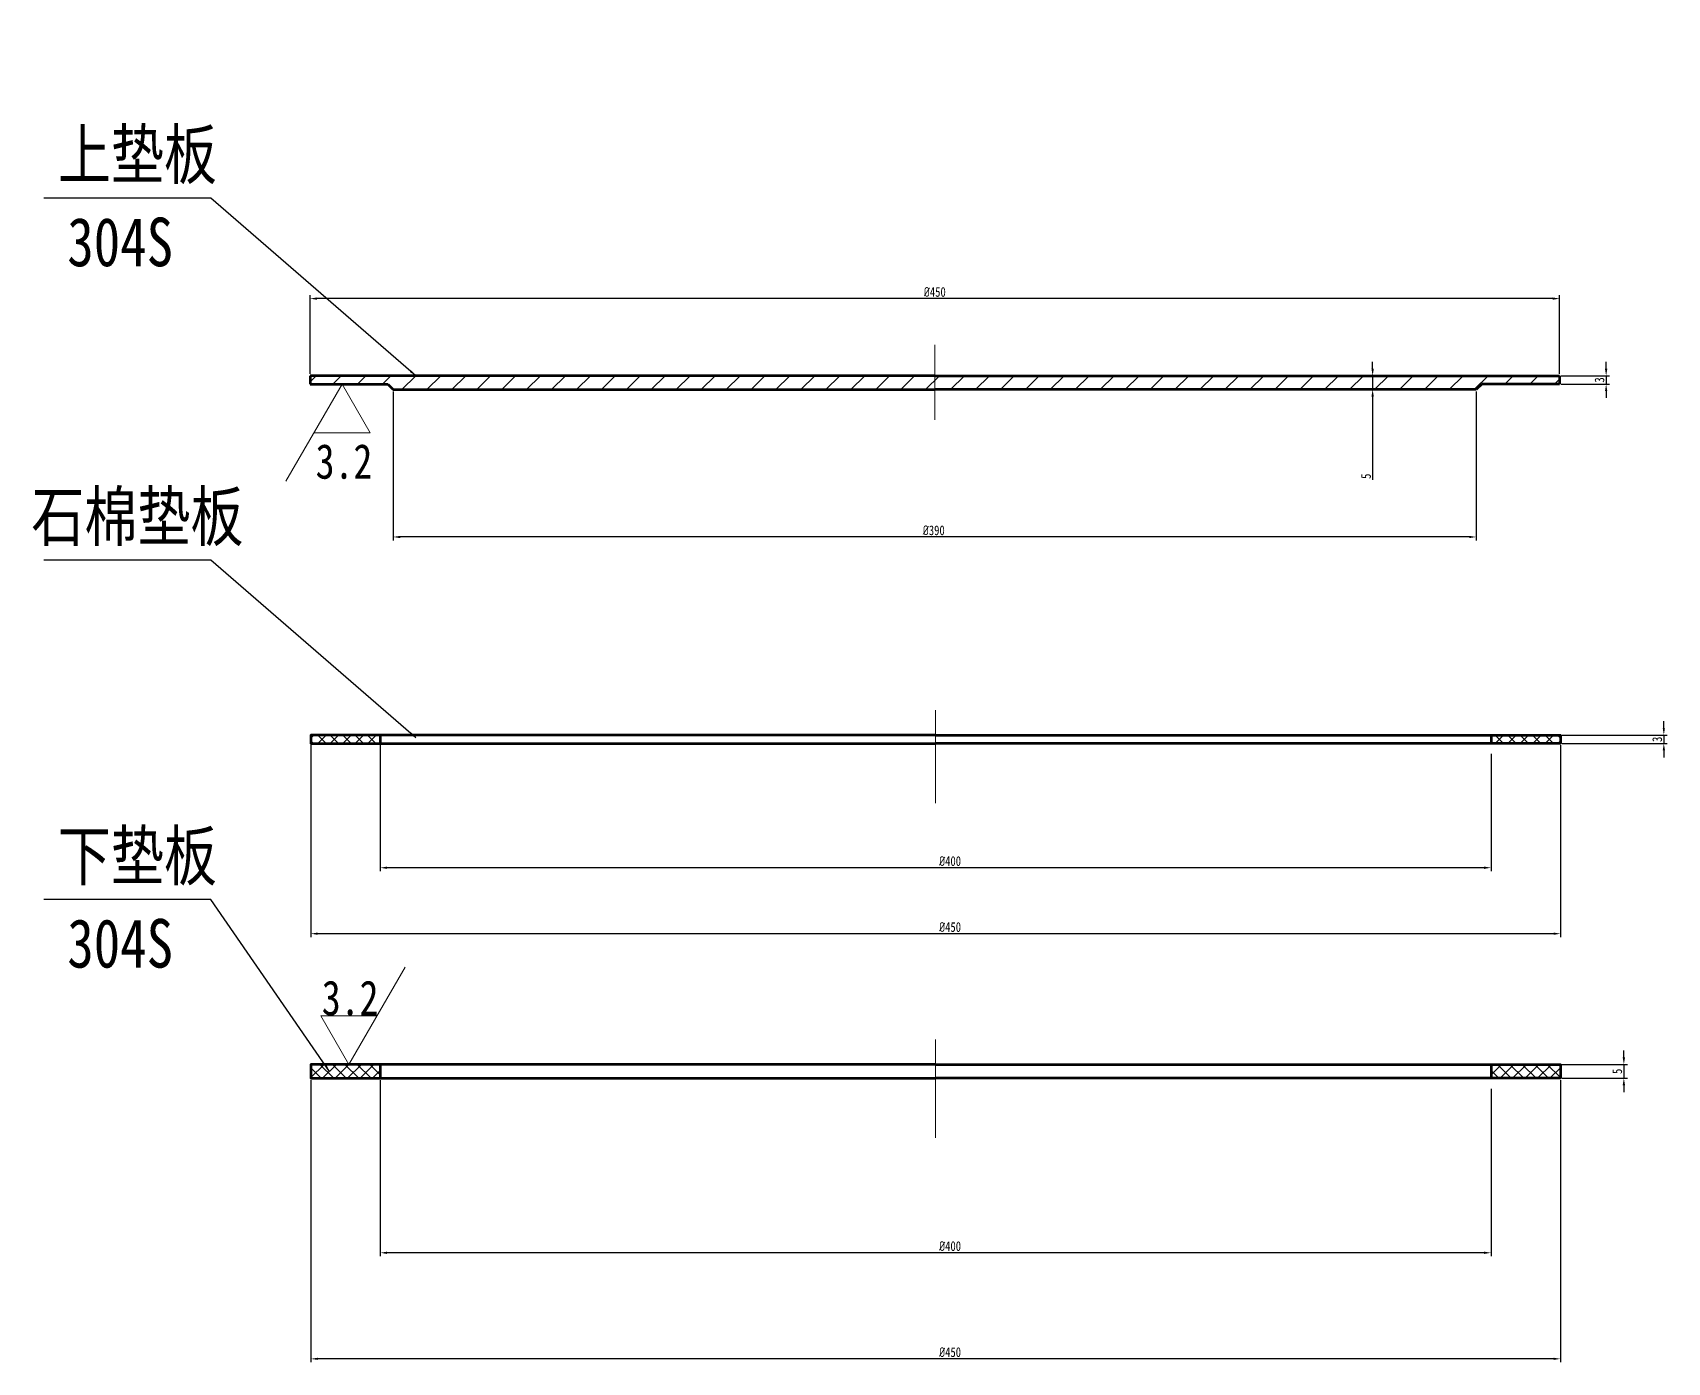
# Model space of a CAD drawing. Extents: x -49005 to 5786, y 3040 to 28144.
# Drawn here: x -29019 to -28430, y 19449 to 19927 of the extents above; entities that cross this region are included whole.
import ezdxf

# ---------------------------------------------------------------- set-up
doc = ezdxf.new("R2010")
doc.units = 0
doc.header["$LTSCALE"] = 6
doc.layers.get('Defpoints').update_dxf_attribs({"linetype": 'CONTINUOUS'})
doc.layers.add('CON', color=7, linetype='CONTINUOUS', lineweight=70)
doc.layers.add('min', color=1, linetype='CONTINUOUS', lineweight=18)
doc.layers.add('harch', color=3, linetype='CONTINUOUS')
doc.styles.get("Standard").update_dxf_attribs({"font": 'SIMFANG.TTF', "width": 0.8})
doc.dimstyles.new('ISO-25', dxfattribs={"dimtxt": 3.5, "dimasz": 2.5, "dimexe": 1.25, "dimexo": 0.625, "dimtad": 1, "dimdec": 0, "dimdsep": 46, "dimlunit": 6, "dimtxsty": 'Standard', "dimcen": 2.5, "dimadec": 0, "dimazin": 0, "dimtfac": 1, "dimtdec": 0, "dimtmove": 0, "dimatfit": 3, "dimfxl": 1, "dimtolj": 1, "dimtzin": 0, "dimarcsym": 0})
doc.dimstyles.get("Standard").update_dxf_attribs({"dimscale": 5, "dimtxt": 3.5, "dimasz": 2.5, "dimexe": 0.25, "dimexo": 0.625, "dimtad": 1, "dimdec": 0, "dimzin": 1, "dimdsep": 46, "dimlunit": 6, "dimtxsty": 'Standard', "dimcen": 2.5, "dimadec": 0, "dimazin": 0, "dimtfac": 1, "dimtdec": 0, "dimtmove": 0, "dimatfit": 3, "dimfxl": 1, "dimtolj": 1, "dimtzin": 0, "dimarcsym": 0})

# ---------------------------------------------------------------- blocks, each defined once
blk = doc.blocks.new('*D67')
at = {"layer": 'Defpoints', "color": 0, "lineweight": 18}
for p in [(-28919.22, 19831.53), (-28919.22, 19803.76), (-28469.22, 19803.76)]:
    blk.add_point(p, dxfattribs=at)
at = {"layer": 'min', "color": 0, "lineweight": -2}
for p, q in [((-28919.22, 19804.39), (-28919.22, 19832.78)), ((-28471.72, 19831.53), (-28916.72, 19831.53)), ((-28469.22, 19804.39), (-28469.22, 19832.78))]:
    blk.add_line(p, q, dxfattribs=at)
at = {"layer": 'min', "color": 0, "lineweight": 18}
for points in [[(-28916.72, 19831.95), (-28916.72, 19831.12), (-28919.22, 19831.53)], [(-28471.72, 19831.95), (-28471.72, 19831.12), (-28469.22, 19831.53)]]:
    blk.add_solid(points, dxfattribs=at)
at = {"layer": 'min', "color": 0, "insert": (-28694.22, 19833.91), "char_height": 3.5, "attachment_point": 5}
blk.add_mtext('\\A1;{\\Fisocp.shx|c0;%%c}450', dxfattribs=at)
blk = doc.blocks.new('*D51')
at = {"layer": 'Defpoints', "color": 0, "lineweight": 18}
for p in [(-28889.22, 19798.76), (-28499.22, 19798.76), (-28889.22, 19745.71)]:
    blk.add_point(p, dxfattribs=at)
at = {"layer": 'min', "color": 0, "lineweight": -2}
for p, q in [((-28889.22, 19798.14), (-28889.22, 19744.46)), ((-28499.22, 19798.14), (-28499.22, 19744.46)), ((-28501.72, 19745.71), (-28886.72, 19745.71))]:
    blk.add_line(p, q, dxfattribs=at)
at = {"layer": 'min', "color": 0, "lineweight": 18}
for points in [[(-28886.72, 19746.12), (-28886.72, 19745.29), (-28889.22, 19745.71)], [(-28501.72, 19746.12), (-28501.72, 19745.29), (-28499.22, 19745.71)]]:
    blk.add_solid(points, dxfattribs=at)
at = {"layer": 'min', "color": 0, "insert": (-28694.59, 19748.08), "char_height": 3.5, "attachment_point": 5}
blk.add_mtext('\\A1;{\\Fisocp.shx|c0;%%c}390', dxfattribs=at)
blk = doc.blocks.new('*D68')
at = {"layer": 'Defpoints', "color": 0, "lineweight": 18}
for p in [(-28512.92, 19803.76), (-28536.55, 19798.76), (-28514.65, 19798.76)]:
    blk.add_point(p, dxfattribs=at)
at = {"layer": 'min', "color": 0, "lineweight": -2}
for p, q in [((-28536.55, 19806.26), (-28536.55, 19808.76)), ((-28513.54, 19803.76), (-28537.8, 19803.76)), ((-28536.55, 19803.76), (-28536.55, 19798.76)), ((-28515.28, 19798.76), (-28537.8, 19798.76)), ((-28536.55, 19796.26), (-28536.55, 19766.34))]:
    blk.add_line(p, q, dxfattribs=at)
at = {"layer": 'min', "color": 0, "lineweight": 18}
for points in [[(-28536.97, 19806.26), (-28536.13, 19806.26), (-28536.55, 19803.76)], [(-28536.97, 19796.26), (-28536.13, 19796.26), (-28536.55, 19798.76)]]:
    blk.add_solid(points, dxfattribs=at)
at = {"layer": 'min', "color": 0, "insert": (-28538.92, 19767.57), "char_height": 3.5, "attachment_point": 5, "rotation": 90}
blk.add_mtext('\\A1;5', dxfattribs=at)
blk = doc.blocks.new('*D69')
at = {"layer": 'Defpoints', "color": 0, "lineweight": 18}
for p in [(-28469.22, 19803.76), (-28469.22, 19800.76), (-28452.46, 19800.76)]:
    blk.add_point(p, dxfattribs=at)
at = {"layer": 'min', "color": 0, "lineweight": -2}
for p, q in [((-28452.46, 19806.26), (-28452.46, 19808.76)), ((-28468.6, 19803.76), (-28451.21, 19803.76)), ((-28452.46, 19803.76), (-28452.46, 19800.76)), ((-28468.6, 19800.76), (-28451.21, 19800.76)), ((-28452.46, 19798.26), (-28452.46, 19795.76))]:
    blk.add_line(p, q, dxfattribs=at)
at = {"layer": 'min', "color": 0, "lineweight": 18}
for points in [[(-28452.88, 19806.26), (-28452.05, 19806.26), (-28452.46, 19803.76)], [(-28452.88, 19798.26), (-28452.05, 19798.26), (-28452.46, 19800.76)]]:
    blk.add_solid(points, dxfattribs=at)
at = {"layer": 'min', "color": 0, "insert": (-28454.84, 19802.26), "char_height": 3.5, "attachment_point": 5, "rotation": 90}
blk.add_mtext('\\A1;3', dxfattribs=at)
blk = doc.blocks.new('*D52')
at = {"layer": 'Defpoints', "color": 0, "lineweight": 18}
for p in [(-28918.92, 19671.35), (-28468.92, 19671.35), (-28918.92, 19602.86)]:
    blk.add_point(p, dxfattribs=at)
at = {"layer": 'min', "color": 0, "lineweight": -2}
for p, q in [((-28918.92, 19670.72), (-28918.92, 19601.61)), ((-28468.92, 19670.72), (-28468.92, 19601.61)), ((-28471.42, 19602.86), (-28916.42, 19602.86))]:
    blk.add_line(p, q, dxfattribs=at)
at = {"layer": 'min', "color": 0, "lineweight": 18}
for points in [[(-28916.42, 19603.28), (-28916.42, 19602.44), (-28918.92, 19602.86)], [(-28471.42, 19603.28), (-28471.42, 19602.44), (-28468.92, 19602.86)]]:
    blk.add_solid(points, dxfattribs=at)
at = {"layer": 'min', "color": 0, "insert": (-28688.72, 19605.23), "char_height": 3.5, "attachment_point": 5}
blk.add_mtext('\\A1;{\\Fisocp.shx|c0;%%c}450', dxfattribs=at)
blk = doc.blocks.new('*D53')
at = {"layer": 'Defpoints', "color": 0, "lineweight": 18}
for p in [(-28893.94, 19671.35), (-28493.92, 19668.22), (-28893.94, 19626.61)]:
    blk.add_point(p, dxfattribs=at)
at = {"layer": 'min', "color": 0, "lineweight": -2}
for p, q in [((-28893.94, 19670.72), (-28893.94, 19625.36)), ((-28493.92, 19667.6), (-28493.92, 19625.36)), ((-28496.42, 19626.61), (-28891.44, 19626.61))]:
    blk.add_line(p, q, dxfattribs=at)
at = {"layer": 'min', "color": 0, "lineweight": 18}
for points in [[(-28891.44, 19627.03), (-28891.44, 19626.19), (-28893.94, 19626.61)], [(-28496.42, 19627.03), (-28496.42, 19626.19), (-28493.92, 19626.61)]]:
    blk.add_solid(points, dxfattribs=at)
at = {"layer": 'min', "color": 0, "insert": (-28688.72, 19628.98), "char_height": 3.5, "attachment_point": 5}
blk.add_mtext('\\A1;{\\Fisocp.shx|c0;%%c}400', dxfattribs=at)
blk = doc.blocks.new('*D70')
at = {"layer": 'Defpoints', "color": 0, "lineweight": 18}
for p in [(-28468.92, 19674.35), (-28468.92, 19671.35), (-28431.69, 19671.35)]:
    blk.add_point(p, dxfattribs=at)
at = {"layer": 'min', "color": 0, "lineweight": -2}
for p, q in [((-28431.69, 19676.85), (-28431.69, 19679.35)), ((-28468.3, 19674.35), (-28430.44, 19674.35)), ((-28431.69, 19674.35), (-28431.69, 19671.35)), ((-28468.3, 19671.35), (-28430.44, 19671.35)), ((-28431.69, 19668.85), (-28431.69, 19666.35))]:
    blk.add_line(p, q, dxfattribs=at)
at = {"layer": 'min', "color": 0, "lineweight": 18}
for points in [[(-28432.1, 19676.85), (-28431.27, 19676.85), (-28431.69, 19674.35)], [(-28432.1, 19668.85), (-28431.27, 19668.85), (-28431.69, 19671.35)]]:
    blk.add_solid(points, dxfattribs=at)
at = {"layer": 'min', "color": 0, "insert": (-28434.06, 19672.85), "char_height": 3.5, "attachment_point": 5, "rotation": 90}
blk.add_mtext('\\A1;3', dxfattribs=at)
blk = doc.blocks.new('*D71')
at = {"layer": 'Defpoints', "color": 0, "lineweight": 18}
for p in [(-28469.19, 19555.8), (-28468.92, 19550.8), (-28446.08, 19550.8)]:
    blk.add_point(p, dxfattribs=at)
at = {"layer": 'min', "color": 0, "lineweight": -2}
for p, q in [((-28446.08, 19558.3), (-28446.08, 19560.8)), ((-28468.56, 19555.8), (-28444.83, 19555.8)), ((-28446.08, 19555.8), (-28446.08, 19550.8)), ((-28468.3, 19550.8), (-28444.83, 19550.8)), ((-28446.08, 19548.3), (-28446.08, 19545.8))]:
    blk.add_line(p, q, dxfattribs=at)
at = {"layer": 'min', "color": 0, "lineweight": 18}
for points in [[(-28446.5, 19558.3), (-28445.66, 19558.3), (-28446.08, 19555.8)], [(-28446.5, 19548.3), (-28445.66, 19548.3), (-28446.08, 19550.8)]]:
    blk.add_solid(points, dxfattribs=at)
at = {"layer": 'min', "color": 0, "insert": (-28448.46, 19553.3), "char_height": 3.5, "attachment_point": 5, "rotation": 90}
blk.add_mtext('\\A1;5', dxfattribs=at)
blk = doc.blocks.new('*D54')
at = {"layer": 'Defpoints', "color": 0, "lineweight": 18}
for p in [(-28893.94, 19550.8), (-28493.92, 19547.67), (-28893.94, 19487.97)]:
    blk.add_point(p, dxfattribs=at)
at = {"layer": 'min', "color": 0, "lineweight": -2}
for p, q in [((-28893.94, 19550.17), (-28893.94, 19486.72)), ((-28493.92, 19547.05), (-28493.92, 19486.72)), ((-28496.42, 19487.97), (-28891.44, 19487.97))]:
    blk.add_line(p, q, dxfattribs=at)
at = {"layer": 'min', "color": 0, "lineweight": 18}
for points in [[(-28891.44, 19488.39), (-28891.44, 19487.55), (-28893.94, 19487.97)], [(-28496.42, 19488.39), (-28496.42, 19487.55), (-28493.92, 19487.97)]]:
    blk.add_solid(points, dxfattribs=at)
at = {"layer": 'min', "color": 0, "insert": (-28688.72, 19490.35), "char_height": 3.5, "attachment_point": 5}
blk.add_mtext('\\A1;{\\Fisocp.shx|c0;%%c}400', dxfattribs=at)
blk = doc.blocks.new('*D55')
at = {"layer": 'Defpoints', "color": 0, "lineweight": 18}
for p in [(-28918.92, 19550.8), (-28468.92, 19550.8), (-28918.92, 19449.78)]:
    blk.add_point(p, dxfattribs=at)
at = {"layer": 'min', "color": 0, "lineweight": -2}
for p, q in [((-28918.92, 19550.17), (-28918.92, 19448.53)), ((-28468.92, 19550.17), (-28468.92, 19448.53)), ((-28471.42, 19449.78), (-28916.42, 19449.78))]:
    blk.add_line(p, q, dxfattribs=at)
at = {"layer": 'min', "color": 0, "lineweight": 18}
for points in [[(-28916.42, 19450.2), (-28916.42, 19449.37), (-28918.92, 19449.78)], [(-28471.42, 19450.2), (-28471.42, 19449.37), (-28468.92, 19449.78)]]:
    blk.add_solid(points, dxfattribs=at)
at = {"layer": 'min', "color": 0, "insert": (-28688.72, 19452.16), "char_height": 3.5, "attachment_point": 5}
blk.add_mtext('\\A1;{\\Fisocp.shx|c0;%%c}450', dxfattribs=at)
blk = doc.blocks.new('*D91')
at = {"layer": 'Defpoints', "color": 0, "lineweight": 18}
for p in [(-28813.09, 21324.4), (-28912.03, 19621.89)]:
    blk.add_point(p, dxfattribs=at)
at = {"layer": 'min', "color": 0, "lineweight": -2}
blk.add_line((-28820.87, 21190.51), (-28813.82, 21311.92), dxfattribs=at)
at = {"layer": 'min', "color": 0, "lineweight": 18}
blk.add_solid([(-28815.9, 21312.04), (-28811.74, 21311.8), (-28813.09, 21324.4)], dxfattribs=at)
at = {"layer": 'min', "color": 0, "lineweight": 18, "insert": (-28830.93, 21222.12), "char_height": 17.5, "attachment_point": 5, "rotation": 86.67434}
blk.add_mtext('\\A1;SR1750', dxfattribs=at)

msp = doc.modelspace()

# ---------------------------------------------------------------- hatches: boundary and pattern name
at = {"layer": 'harch'}
h = msp.add_hatch(dxfattribs=at)
h.set_pattern_fill('ANSI31', color=256, scale=2, style=0)
h.set_pattern_definition([(45, (-47986.728, 21954.411), (-4.490128, 4.490128), [])])
h.paths.add_polyline_path([(-28469.22, 19803.76), (-28694.22, 19803.76), (-28694.22, 19798.76), (-28499.22, 19798.76), (-28497.22, 19800.76), (-28469.22, 19800.76)])
h.paths.add_polyline_path([(-28694.22, 19803.76), (-28919.22, 19803.76), (-28919.22, 19800.76), (-28891.22, 19800.76), (-28889.22, 19798.76), (-28694.22, 19798.76)])
h = msp.add_hatch(dxfattribs=at)
h.set_pattern_fill('ANSI37', color=256, style=0)
h.set_pattern_definition([(45, (-47986.7278, 21902.1786), (-2.24506403, 2.24506403), []), (135, (-47986.7278, 21902.1786), (-2.24506403, -2.24506403), [])])
h.paths.add_polyline_path([(-28893.92, 19674.35), (-28918.92, 19674.35), (-28918.92, 19671.35), (-28893.92, 19671.35)])
h = msp.add_hatch(dxfattribs=at)
h.set_pattern_fill('ANSI37', color=256, style=0)
h.set_pattern_definition([(135, (-9401.1132, 21902.1786), (2.24506403, 2.24506403), []), (45, (-9401.1132, 21902.1786), (2.24506403, -2.24506403), [])])
h.paths.add_polyline_path([(-28493.92, 19674.35), (-28468.92, 19674.35), (-28468.92, 19671.35), (-28493.92, 19671.35)])
h = msp.add_hatch(dxfattribs=at)
h.set_pattern_fill('ANSI37', color=256, style=0)
h.set_pattern_definition([(45, (-47986.7278, 21842.7737), (-2.24506403, 2.24506403), []), (135, (-47986.7278, 21842.7737), (-2.24506403, -2.24506403), [])])
h.paths.add_polyline_path([(-28893.92, 19555.8), (-28918.92, 19555.8), (-28918.92, 19550.8), (-28893.92, 19550.8)])
h = msp.add_hatch(dxfattribs=at)
h.set_pattern_fill('ANSI37', color=256, style=0)
h.set_pattern_definition([(135, (-9401.1132, 21842.7737), (2.24506403, 2.24506403), []), (45, (-9401.1132, 21842.7737), (2.24506403, -2.24506403), [])])
h.paths.add_polyline_path([(-28493.92, 19555.8), (-28468.92, 19555.8), (-28468.92, 19550.8), (-28493.92, 19550.8)])

# ---------------------------------------------------------------- linework, layer by layer
at = {"layer": 'CON'}
for p, q in [((-28919.22, 19803.76), (-28919.22, 19800.76)), ((-28694.22, 19803.76), (-28919.22, 19803.76)), ((-28694.22, 19803.76), (-28469.22, 19803.76)), ((-28469.22, 19803.76), (-28469.22, 19800.76)), ((-28919.22, 19800.76), (-28891.22, 19800.76)), ((-28891.22, 19800.76), (-28889.22, 19798.76)), ((-28889.22, 19798.76), (-28694.22, 19798.76)), ((-28499.22, 19798.76), (-28694.22, 19798.76)), ((-28497.22, 19800.76), (-28499.22, 19798.76)), ((-28469.22, 19800.76), (-28497.22, 19800.76)), ((-28893.92, 19674.35), (-28893.92, 19671.35)), ((-28493.92, 19674.35), (-28493.92, 19671.35)), ((-28893.92, 19555.8), (-28893.92, 19550.8)), ((-28493.92, 19555.8), (-28493.92, 19550.8))]:
    msp.add_line(p, q, dxfattribs=at)
for points in [[(-28693.92, 19674.35), (-28918.92, 19674.35), (-28918.92, 19671.35), (-28693.92, 19671.35)], [(-28693.92, 19674.35), (-28468.92, 19674.35), (-28468.92, 19671.35), (-28693.92, 19671.35)], [(-28693.92, 19555.8), (-28918.92, 19555.8), (-28918.92, 19550.8), (-28693.92, 19550.8)], [(-28693.92, 19555.8), (-28468.92, 19555.8), (-28468.92, 19550.8), (-28693.92, 19550.8)]]:
    msp.add_lwpolyline(points, dxfattribs=at)
at = {"layer": 'min'}
for p, q in [((-28694.22, 19814.84), (-28694.22, 19787.89)), ((-28907.69, 19800.76), (-28927.9, 19765.76)), ((-28907.69, 19800.76), (-28897.58, 19783.26)), ((-28897.58, 19783.26), (-28917.79, 19783.26)), ((-28693.92, 19683.34), (-28693.92, 19649.89)), ((-28905.19, 19555.8), (-28884.98, 19590.8)), ((-28915.29, 19573.3), (-28895.08, 19573.3)), ((-28905.19, 19555.8), (-28915.29, 19573.3)), ((-28693.92, 19564.79), (-28693.92, 19529.34))]:
    msp.add_line(p, q, dxfattribs=at)

# ---------------------------------------------------------------- texts
at = {"layer": 'min', "char_height": 17.5, "attachment_point": 5}
for s, insert in [('上垫板', (-28981.37, 19882.46)), ('304S', (-28987.57, 19851.8)), ('石棉垫板', (-28981.37, 19752.12)), ('下垫板', (-28981.37, 19629.92)), ('304S', (-28987.57, 19599.26))]:
    msp.add_mtext(s, dxfattribs=dict(at, insert=insert))
at = {"layer": 'min', "char_height": 12.5, "attachment_point": 1}
for insert, width in [((-28917.19, 19779.19), 57.6612), ((-28914.97, 19586.02), 55.5628)]:
    msp.add_mtext('3.2', dxfattribs=dict(at, insert=insert, width=width))

# ---------------------------------------------------------------- dimensions: what is measured, and where the dimension line sits
at = {"layer": 'min', "lineweight": 18}
dim = msp.add_radius_dim(center=(-28912.03, 19621.89), mpoint=(-28813.09, 21324.4), text='SR1750', dimstyle='Standard', dxfattribs=at)
dim.commit()
dim.dimension.update_dxf_attribs({"geometry": '*D91', "text_midpoint": (-28819.08, 21221.43), "dimtype": 164})
at = {"layer": 'min'}
dim = msp.add_linear_dim(base=(-28919.22, 19831.53), p1=(-28469.22, 19803.76), p2=(-28919.22, 19803.76), text='{\\Fisocp.shx|c0;%%c}<>', dimstyle='ISO-25', dxfattribs=at)
dim.commit()
dim.dimension.update_dxf_attribs({"geometry": '*D67', "text_midpoint": (-28694.22, 19833.91)})
dim = msp.add_linear_dim(base=(-28536.55, 19798.76), p1=(-28512.92, 19803.76), p2=(-28514.65, 19798.76), angle=90, dimstyle='ISO-25', dxfattribs=at)
dim.commit()
dim.dimension.update_dxf_attribs({"geometry": '*D68', "text_midpoint": (-28536.55, 19767.57), "dimtype": 160})
for base, p1, p2, picture, middle in [((-28452.46, 19800.76), (-28469.22, 19803.76), (-28469.22, 19800.76), '*D69', (-28454.84, 19802.26)), ((-28431.69, 19671.35), (-28468.92, 19674.35), (-28468.92, 19671.35), '*D70', (-28434.06, 19672.85)), ((-28446.08, 19550.8), (-28469.19, 19555.8), (-28468.92, 19550.8), '*D71', (-28448.46, 19553.3))]:
    dim = msp.add_linear_dim(base=base, p1=p1, p2=p2, angle=90, dimstyle='ISO-25', dxfattribs=at)
    dim.commit()
    dim.dimension.update_dxf_attribs({"geometry": picture, "text_midpoint": middle})
for base, p1, p2, picture, middle in [((-28889.22, 19745.71), (-28499.22, 19798.76), (-28889.22, 19798.76), '*D51', (-28694.59, 19745.71)), ((-28918.92, 19602.86), (-28468.92, 19671.35), (-28918.92, 19671.35), '*D52', (-28688.72, 19602.86)), ((-28893.94, 19626.61), (-28493.92, 19668.22), (-28893.94, 19671.35), '*D53', (-28688.72, 19626.61)), ((-28918.92, 19449.78), (-28468.92, 19550.8), (-28918.92, 19550.8), '*D55', (-28688.72, 19449.78)), ((-28893.94, 19487.97), (-28493.92, 19547.67), (-28893.94, 19550.8), '*D54', (-28688.72, 19487.97))]:
    dim = msp.add_linear_dim(base=base, p1=p1, p2=p2, text='{\\Fisocp.shx|c0;%%c}<>', dimstyle='ISO-25', dxfattribs=at)
    dim.commit()
    dim.dimension.update_dxf_attribs({"geometry": picture, "text_midpoint": middle, "dimtype": 160})

# ---------------------------------------------------------------- leaders
for points in [[(-28881.11, 19803.76), (-28954.91, 19867.74), (-29015.12, 19867.74)], [(-28881.11, 19673.42), (-28954.91, 19737.4), (-29015.12, 19737.4)], [(-28912.18, 19553.3), (-28954.91, 19615.2), (-29015.12, 19615.2)]]:
    msp.add_leader(points, dimstyle='ISO-25', override={"dimgap": 0.625, "dimtad": 0}, dxfattribs=at)

doc.saveas('drawing.dxf')
